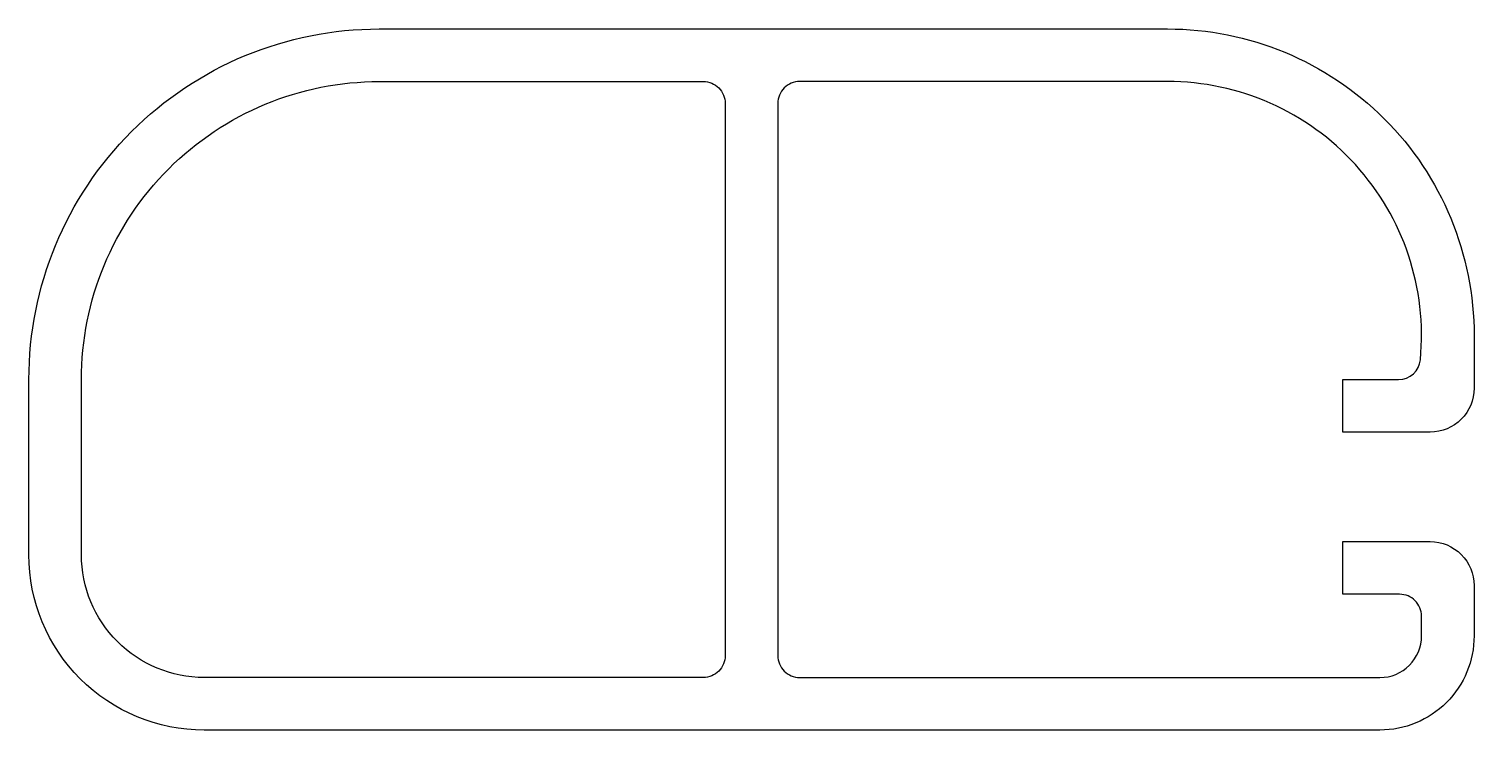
# Model space of a CAD drawing. Extents: x 157.5 to 190.5, y 220.3 to 236.3.
import ezdxf

# ---------------------------------------------------------------- set-up
doc = ezdxf.new("R2010")
doc.units = 0
doc.layers.add('ANA', color=220, linetype='CONTINUOUS')

msp = doc.modelspace()

# ---------------------------------------------------------------- linework, layer by layer
at = {"layer": 'ANA'}
for points in [[(175.127, 235.059, 0.414214), (174.627, 234.559), (174.627, 221.959, 0.414214), (175.127, 221.459), (188.377, 221.459, 0.414214), (189.327, 222.409), (189.327, 222.859, 0.414214), (188.827, 223.359), (187.527, 223.359), (187.527, 224.559), (189.527, 224.559, -0.414214), (190.527, 223.559), (190.527, 222.409, -0.414214), (188.377, 220.259), (161.527, 220.259, -0.414214), (157.527, 224.259), (157.527, 228.259, -0.414214), (165.527, 236.259), (183.527, 236.259, -0.414214), (190.527, 229.259), (190.527, 228.059, -0.414214), (189.527, 227.059), (187.527, 227.059), (187.527, 228.259), (188.803, 228.259, 0.386804), (189.301, 228.712, 0.442165), (183.527, 235.059)], [(161.527, 221.459, -0.414214), (158.727, 224.259), (158.727, 228.259, -0.414214), (165.527, 235.059), (172.927, 235.059, -0.414214), (173.427, 234.559), (173.427, 221.959, -0.414214), (172.927, 221.459)]]:
    msp.add_lwpolyline(points, format="xyb", close=True, dxfattribs=at)

doc.saveas('drawing.dxf')
